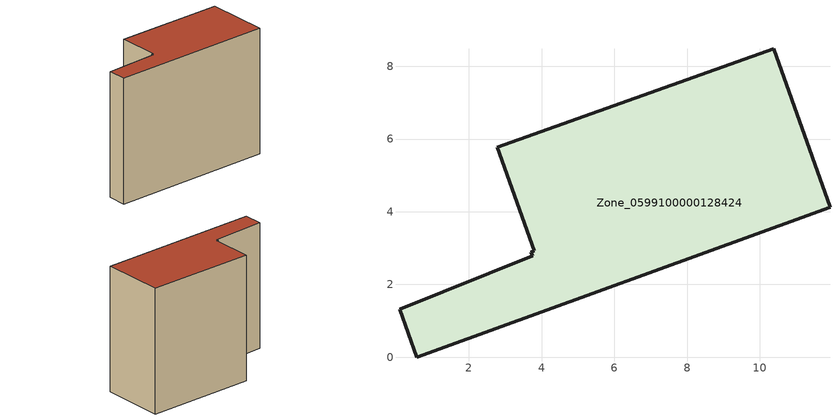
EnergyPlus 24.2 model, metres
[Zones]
Zone_0599100000128424
 floor ground (C_G): 3.7,2.88 3.8,2.92 2.78,5.77 10.38,8.48 11.93,4.12 0.56,0 0.09,1.32 3.75,2.79 z0
 wall outside (C_F): 0.56,0 11.93,4.12 10.38,8.48 2.78,5.77 3.8,2.92 3.7,2.88 3.75,2.79 0.09,1.32 0.56,0 z0:9.28
 roof outside (C_R): 3.75,2.79 0.09,1.32 0.56,0 11.93,4.12 10.38,8.48 2.78,5.77 3.8,2.92 3.7,2.88 z9.28
[BUILDING]
Pand.0599100000128424: North Axis=0; Terrain=City; Loads Convergence Tolerance Value=0.04; Temperature Convergence Tolerance Value=0.4; Solar Distribution=FullExterior; Maximum Number of Warmup Days=25; Minimum Number of Warmup Days=1
[Site:Location]
Rotterdam.The.Hague.AP_ZH_NLD Design_Conditions: Latitude=51.96; Longitude=4.45; Time Zone=1; Elevation=-4.5
[SITE:GROUNDTEMPERATURE:BUILDINGSURFACE]
18, 18, 18, 18, 18, 18, 18, 18, 18, 18, 18, 18
[MATERIAL] Thermal Absorptance=0.9; Solar Absorptance=0.7; Visible Absorptance=0.7
Name | Roughness | Thickness | Conductivity | Density | Specific Heat
G.TI.1946 | MediumSmooth | 0.15 | 1 | 540 | 1210
F.TI.1946 | Rough | 0.3 | 0.857143 | 1920 | 840
R.TI.1946 | MediumRough | 0.2 | 0.1 | 1500 | 1000
[CONSTRUCTION]
C_G: G.TI.1946
C_F: F.TI.1946
C_R: R.TI.1946
[ZONE]
Zone_0599100000128424: Type=1; Multiplier=1; Ceiling Height=Autocalculate; Volume=Autocalculate; Floor Area=autocalculate; Part of Total Floor Area=Yes
[ZONEINFILTRATION:DESIGNFLOWRATE]
Infil_Zone_0599100000128424: Zone or ZoneList or Space or SpaceList=Zone_0599100000128424; Schedule=AlwaysOn; Design Flow Rate Calculation Method=Flow/Area; Flow Rate per Floor Area=0.003; Constant Term Coefficient=1; Temperature Term Coefficient=0; Velocity Term Coefficient=0; Velocity Squared Term Coefficient=0
[HVACTEMPLATE:ZONE:IDEALLOADSAIRSYSTEM]
Zone_0599100000128424: Maximum Heating Supply Air Temperature=50; Minimum Cooling Supply Air Temperature=13; Maximum Heating Supply Air Humidity Ratio=0.0156; Minimum Cooling Supply Air Humidity Ratio=0.0077; Heating Limit=NoLimit; Cooling Limit=NoLimit; Dehumidification Control Type=ConstantSensibleHeatRatio; Cooling Sensible Heat Ratio=0.7; Dehumidification Setpoint=60; Humidification Control Type=None; Humidification Setpoint=30; Outdoor Air Method=None; Outdoor Air Flow Rate per Person=0.00944; Outdoor Air Flow Rate per Zone Floor Area=0; Outdoor Air Flow Rate per Zone=0; Demand Controlled Ventilation Type=None; Outdoor Air Economizer Type=NoEconomizer; Heat Recovery Type=None; Sensible Heat Recovery Effectiveness=0.7; Latent Heat Recovery Effectiveness=0.65
[ZONECONTROL:THERMOSTAT]
ThermostatControl_Zone_0599100000128424: Zone or ZoneList=Zone_0599100000128424; Control Type Schedule=DualSetpointControlType; Control 1=Thermostat_Zone_0599100000128424; Temperature Difference Between Cutout And Setpoint=0
[THERMOSTATSETPOINT:DUALSETPOINT]
Thermostat_Zone_0599100000128424: Heating Setpoint Temperature Schedule=HeatingSetpoint_Zone_0599100000128424; Cooling Setpoint Temperature Schedule=CoolingSetpoint_Zone_0599100000128424
[SCHEDULE:COMPACT]
HeatingSetpoint_Zone_0599100000128424: Through: 12/31, For: AllDays, Until: 24:00, 21
CoolingSetpoint_Zone_0599100000128424: Through: 12/31, For: AllDays, Until: 24:00, 24
DualSetpointControlType: Through: 12/31, For: AllDays, Until: 24:00, 4
AlwaysOn: Through: 12/31, For: AllDays, Until: 24:00, 1
